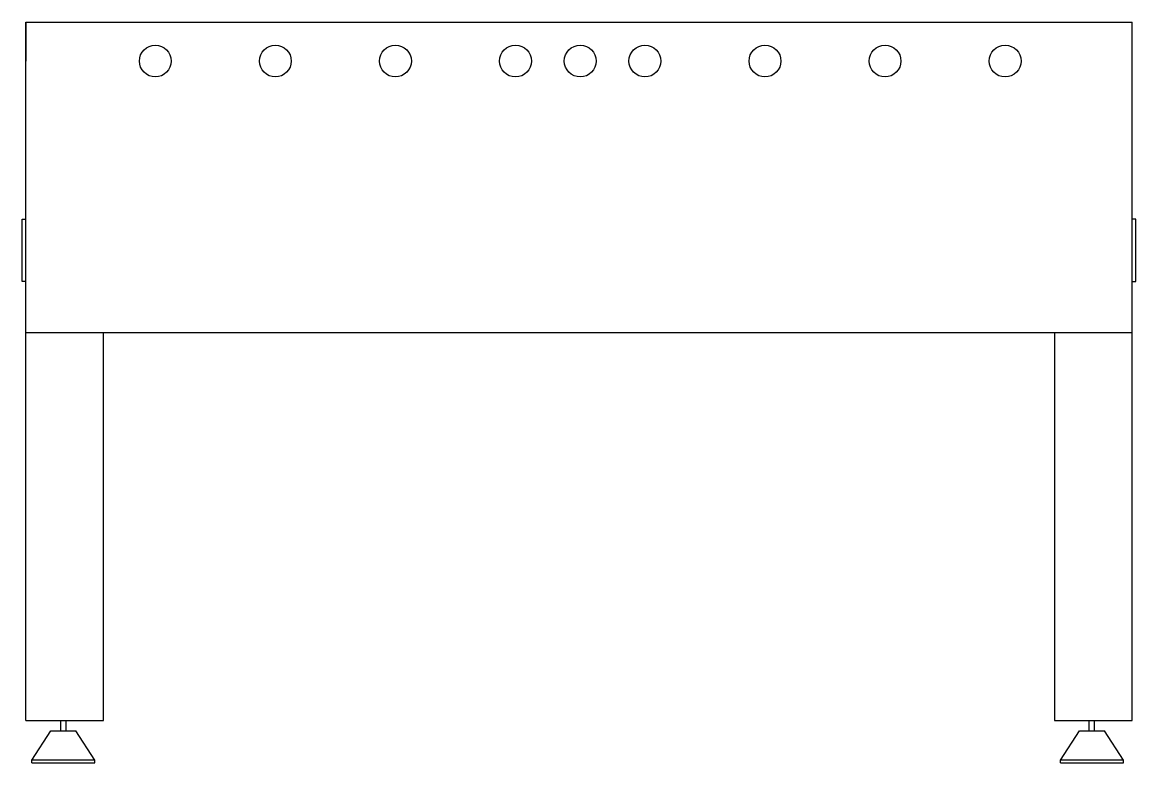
# Model space of a CAD drawing. Header units: inches. Extents: x 10.2 to 67.6, y 4.1 to 42.3.
import ezdxf

# ---------------------------------------------------------------- set-up
doc = ezdxf.new("R2010")
doc.units = ezdxf.units.IN
doc.header["$MEASUREMENT"] = 0
for name, color, linetype in [('GAURI', 2, 'Continuous'), ('MASA', 13, 'Continuous'), ('POARTA', 4, 'Continuous'), ('SUPORT PICIOR', 250, 'Continuous')]:
    doc.layers.add(name, color=color, linetype=linetype)

msp = doc.modelspace()

# ---------------------------------------------------------------- linework, layer by layer
at = {"layer": 'GAURI'}
for centre in [(17.061, 40.251), (23.248, 40.251), (29.434, 40.251), (35.621, 40.251), (38.956, 40.251), (42.29, 40.251), (48.477, 40.251), (54.664, 40.251), (60.851, 40.251)]:
    msp.add_circle(centre, 0.821, dxfattribs=at)
at = {"layer": 'MASA'}
for p, q in [((10.393, 26.251), (10.393, 42.251)), ((10.393, 42.251), (67.393, 42.251)), ((10.393, 42.251), (10.393, 40.251)), ((67.393, 26.251), (67.393, 42.251)), ((10.393, 26.251), (10.393, 28.89)), ((10.393, 6.251), (10.393, 26.251)), ((10.393, 26.251), (67.393, 26.251)), ((14.393, 6.251), (14.393, 26.251)), ((63.393, 26.251), (63.393, 6.251)), ((63.393, 26.251), (67.393, 26.251)), ((67.393, 6.251), (67.393, 26.251)), ((10.393, 6.251), (14.393, 6.251)), ((63.393, 6.251), (67.393, 6.251))]:
    msp.add_line(p, q, dxfattribs=at)
at = {"layer": 'POARTA'}
for p, q in [((10.206, 28.89), (10.206, 32.101)), ((10.206, 32.101), (10.393, 32.101)), ((67.581, 32.101), (67.393, 32.101)), ((67.581, 28.89), (67.581, 32.101)), ((10.393, 28.89), (10.206, 28.89)), ((67.393, 28.89), (67.581, 28.89))]:
    msp.add_line(p, q, dxfattribs=at)
at = {"layer": 'SUPORT PICIOR'}
for p, q in [((12.189, 5.718), (12.189, 6.251)), ((12.461, 5.718), (12.461, 6.251)), ((65.189, 5.718), (65.189, 6.251)), ((65.461, 5.718), (65.461, 6.251)), ((10.701, 4.213), (11.679, 5.718)), ((11.679, 5.718), (12.971, 5.718)), ((13.95, 4.213), (12.971, 5.718)), ((63.701, 4.213), (64.679, 5.718)), ((64.679, 5.718), (65.971, 5.718)), ((66.95, 4.213), (65.971, 5.718)), ((10.701, 4.072), (10.701, 4.213)), ((13.95, 4.213), (10.701, 4.213)), ((10.701, 4.072), (13.95, 4.072)), ((13.95, 4.072), (13.95, 4.213)), ((63.701, 4.072), (63.701, 4.213)), ((66.95, 4.213), (63.701, 4.213)), ((63.701, 4.072), (66.95, 4.072)), ((66.95, 4.072), (66.95, 4.213))]:
    msp.add_line(p, q, dxfattribs=at)

doc.saveas('drawing.dxf')
